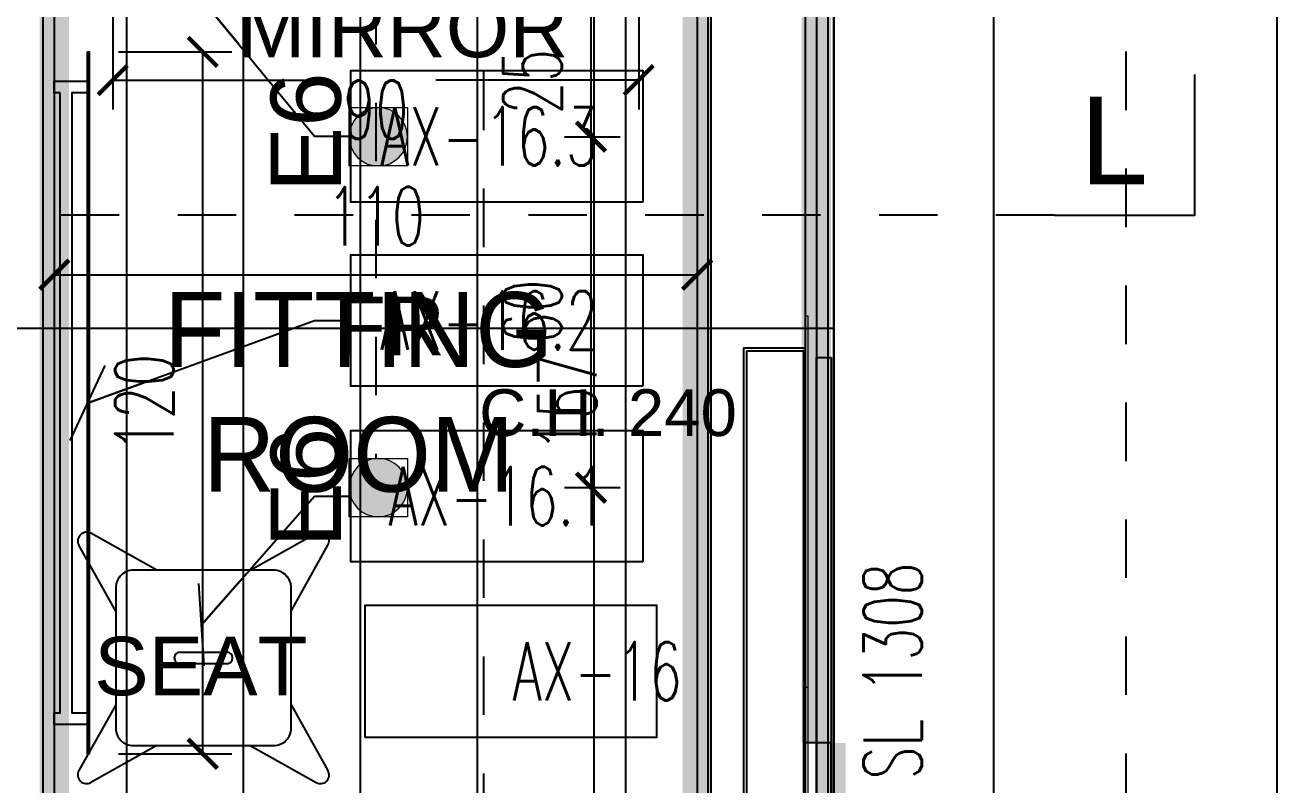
# Model space of a CAD drawing. Extents: x 214 to 401, y 14 to 126.
# Drawn here: x 317.885 to 320.027, y 86.44 to 87.74 of the extents above; entities that cross this region are included whole.
import ezdxf

# ---------------------------------------------------------------- set-up
doc = ezdxf.new("R2010")
doc.units = 0
doc.header["$LTSCALE"] = 0.25
doc.header["$MEASUREMENT"] = 0
for name, pattern in [('CONTINOUS', [0]), ('DASHDOT2', [0.5, 0.25, -0.125, 0, -0.125]), ('DOT2', [0.125, 0, -0.125]), ('PHANTOM2', [1.25, 0.625, -0.125, 0.125, -0.125, 0.125, -0.125])]:
    doc.linetypes.add(name, pattern=pattern)
doc.layers.get('0').update_dxf_attribs({"linetype": 'CONTINUOUS'})
doc.layers.get('DEFPOINTS').update_dxf_attribs({"linetype": 'CONTINUOUS'})
for name, color, linetype in [('ax-arredo piani', 2, 'CONTINUOUS'), ('ax-arredo piani rossi', 1, 'CONTINUOUS'), ('ax-arredo sez', 6, 'CONTINUOUS'), ('AX-QUOTE', 2, 'CONTINUOUS'), ('AXlogo', 6, 'CONTINUOUS'), ('floor-tiles', 11, 'CONTINUOUS'), ('MERCHANDISING', 11, 'CONTINUOUS'), ('RIFERIMENTI', 11, 'CONTINUOUS'), ('sezioni 02', 3, 'CONTINUOUS'), ('TESTI', 3, 'CONTINUOUS'), ('Urban', 6, 'CONTINUOUS')]:
    doc.layers.add(name, color=color, linetype=linetype)
for name, color, linetype, true_color in [('Col-LUMINOSO-PIA', 7, 'CONTINUOUS', 0xffd452), ('Col-urban-pia', 7, 'CONTINOUS', 0x878787), ('LD_axis', 7, 'DASHDOT2', 0x962eff), ('Sections', 92, 'CONTINUOUS', 0x00bd00)]:
    doc.layers.add(name, color=color, linetype=linetype, true_color=true_color)
doc.layers.add('LD_base', color=7, linetype='CONTINUOUS', lineweight=5, true_color=0x646464)
doc.layers.add('LD_light', color=7, linetype='CONTINUOUS', lineweight=5, true_color=0xf00000)
doc.layers.add('LD_quote', color=255, linetype='CONTINUOUS', lineweight=9)
doc.layers.add('LD_text', color=255, linetype='CONTINUOUS', lineweight=9)
doc.layers.add('quadro modello', color=7, linetype='CONTINUOUS', true_color=0xff531a, plot=False)
doc.layers.add('R-BORDER', color=7, linetype='PHANTOM2', true_color=0xdb0000, plot=False)
doc.styles.add('cart-inver', font='Arial.ttf')
doc.styles.add('HZDX', font='')
doc.styles.add('SIMPLEX', font='SIMPLEX.SHX', dxfattribs={"width": 0.65})
doc.styles.get("Standard").update_dxf_attribs({"font": 'Arial.ttf'})
doc.styles.get('HZDX').set_extended_font_data('DicotMedium')
doc.dimstyles.new('METRI', dxfattribs={"dimtxt": 0.2, "dimasz": 0.1, "dimexe": 0.1, "dimexo": 0.0625, "dimgap": 0.09, "dimtad": 1, "dimzin": 0, "dimdsep": 46, "dimtxsty": 'SIMPLEX', "dimblk": 'LINEET2S', "dimcen": 0.09, "dimdle": 0.1, "dimclrt": 3, "dimadec": 0, "dimazin": 0, "dimtfac": 1, "dimtix": 1, "dimtmove": 2, "dimatfit": 3, "dimldrblk": 'LINEET2S', "dimfxl": 1, "dimtolj": 1, "dimarcsym": 0})

# ---------------------------------------------------------------- blocks, each defined once
blk = doc.blocks.new('stool')
at = {"layer": 'ax-arredo piani'}
blk.add_lwpolyline([(-0.1203, -0.1493), (0.1197, -0.1493, 0.414214), (0.1497, -0.1193), (0.1497, 0.1207, 0.414214), (0.1197, 0.1507), (-0.1203, 0.1507, 0.414214), (-0.1503, 0.1207), (-0.1503, -0.1193, 0.414214)], format="xyb", close=True, dxfattribs=at)
at = {"layer": 'ax-arredo piani rossi'}
for p, q in [((-0.1503, 0.0807), (-0.2134, 0.1933)), ((-0.0803, 0.1507), (-0.193, 0.2138)), ((0.0797, 0.1507), (0.1924, 0.2138)), ((0.1497, 0.0807), (0.2128, 0.1933)), ((-0.0403, 0.0107), (0.0397, 0.0107)), ((0.0397, -0.0093), (-0.0403, -0.0093)), ((-0.1503, -0.0793), (-0.2134, -0.192)), ((0.1497, -0.0793), (0.2128, -0.192)), ((-0.0803, -0.1493), (-0.193, -0.2124)), ((0.0797, -0.1493), (0.1924, -0.2124))]:
    blk.add_line(p, q, dxfattribs=at)
for centre, radius, start, end in [((-0.2003, 0.2007), 0.015, 60.7543, 209.2457), ((0.1997, 0.2007), 0.015, 330.7543, 119.2457), ((-0.0403, 0.0007), 0.01, 90, 270), ((0.0397, 0.0007), 0.01, 270, 90), ((-0.2003, -0.1993), 0.015, 150.7543, 299.2457), ((0.1997, -0.1993), 0.015, 240.7543, 29.2457)]:
    blk.add_arc(centre, radius, start, end, dxfattribs=at)
blk = doc.blocks.new('_ArchTick')
at = {"color": 0, "linetype": 'ByBlock', "const_width": 0.15}
blk.add_lwpolyline([(-0.5, -0.5), (0.5, 0.5)], dxfattribs=at)
blk = doc.blocks.new('*D263')
at = {"layer": 'AX-QUOTE', "color": 0, "lineweight": -2, "transparency": 16777216}
for p, q in [((319.4482, 88.1103), (319.5916, 88.1103)), ((319.5416, 88.1103), (319.5416, 83.7309)), ((319.4482, 83.7309), (319.5916, 83.7309))]:
    blk.add_line(p, q, dxfattribs=at)
at = {"layer": 'DEFPOINTS', "color": 0, "transparency": 16777216}
for p in [(319.3982, 88.1103), (319.3982, 83.7309), (319.5416, 83.7309)]:
    blk.add_point(p, dxfattribs=at)
at = {"layer": 'AX-QUOTE', "color": 0, "lineweight": -2, "transparency": 16777216, "xscale": 0.05, "yscale": 0.05, "zscale": 0.05}
for p, rotation in [((319.5416, 88.1103), 90), ((319.5416, 83.7309), 270)]:
    blk.add_blockref('_ArchTick', p, dxfattribs=dict(at, rotation=rotation))
at = {"layer": 'AX-QUOTE', "color": 3, "transparency": 16777216, "insert": (319.6514, 85.9206), "char_height": 0.1, "attachment_point": 5, "rotation": 90, "style": 'SIMPLEX'}
blk.add_mtext('\\A1;438', dxfattribs=at)
blk = doc.blocks.new('*D312')
at = {"layer": 'AX-QUOTE', "color": 0, "lineweight": -2, "transparency": 16777216}
for p, q in [((317.9347, 87.6458), (317.9347, 87.2628)), ((319.0347, 87.6458), (319.0347, 87.2628)), ((317.9347, 87.3128), (319.0347, 87.3128))]:
    blk.add_line(p, q, dxfattribs=at)
at = {"layer": 'DEFPOINTS', "color": 0, "transparency": 16777216}
for p in [(317.9347, 87.6958), (319.0347, 87.6958), (319.0347, 87.3128)]:
    blk.add_point(p, dxfattribs=at)
at = {"layer": 'AX-QUOTE', "color": 0, "lineweight": -2, "transparency": 16777216, "xscale": 0.05, "yscale": 0.05, "zscale": 0.05, "rotation": 180}
blk.add_blockref('_ArchTick', (317.9347, 87.3128), dxfattribs=at)
at = {"layer": 'AX-QUOTE', "color": 0, "lineweight": -2, "transparency": 16777216, "xscale": 0.05, "yscale": 0.05, "zscale": 0.05}
blk.add_blockref('_ArchTick', (319.0347, 87.3128), dxfattribs=at)
at = {"layer": 'AX-QUOTE', "color": 3, "transparency": 16777216, "insert": (318.4847, 87.4128), "char_height": 0.1, "attachment_point": 5, "style": 'SIMPLEX'}
blk.add_mtext('\\A1;110', dxfattribs=at)
blk = doc.blocks.new('*D313')
at = {"layer": 'AX-QUOTE', "color": 0, "lineweight": -2, "transparency": 16777216}
for p, q in [((318.785, 87.8787), (318.9626, 87.8787)), ((318.9126, 86.3087), (318.9126, 87.8787)), ((318.785, 86.3087), (318.9626, 86.3087))]:
    blk.add_line(p, q, dxfattribs=at)
at = {"layer": 'DEFPOINTS', "color": 0, "transparency": 16777216}
for p in [(318.735, 87.8787), (318.9126, 87.8787), (318.735, 86.3087)]:
    blk.add_point(p, dxfattribs=at)
at = {"layer": 'AX-QUOTE', "color": 0, "lineweight": -2, "transparency": 16777216, "xscale": 0.05, "yscale": 0.05, "zscale": 0.05}
for p, rotation in [((318.9126, 87.8787), 90), ((318.9126, 86.3087), 270)]:
    blk.add_blockref('_ArchTick', p, dxfattribs=dict(at, rotation=rotation))
at = {"layer": 'AX-QUOTE', "color": 3, "transparency": 16777216, "insert": (318.8126, 87.0937), "char_height": 0.1, "attachment_point": 5, "rotation": 90, "style": 'SIMPLEX'}
blk.add_mtext('\\A1;157', dxfattribs=at)
blk = doc.blocks.new('*D327')
at = {"layer": 'AX-QUOTE', "color": 0, "lineweight": -2, "transparency": 16777216}
for p, q in [((318.0447, 87.6937), (318.2387, 87.6937)), ((318.1887, 86.4937), (318.1887, 87.6937)), ((318.0447, 86.4937), (318.2387, 86.4937))]:
    blk.add_line(p, q, dxfattribs=at)
at = {"layer": 'DEFPOINTS', "color": 0, "transparency": 16777216}
for p in [(317.9947, 87.6937), (318.1887, 87.6937), (317.9947, 86.4937)]:
    blk.add_point(p, dxfattribs=at)
at = {"layer": 'AX-QUOTE', "color": 0, "lineweight": -2, "transparency": 16777216, "xscale": 0.05, "yscale": 0.05, "zscale": 0.05}
for p, rotation in [((318.1887, 87.6937), 90), ((318.1887, 86.4937), 270)]:
    blk.add_blockref('_ArchTick', p, dxfattribs=dict(at, rotation=rotation))
at = {"layer": 'AX-QUOTE', "color": 3, "transparency": 16777216, "insert": (318.0887, 87.0937), "char_height": 0.1, "attachment_point": 5, "rotation": 90, "style": 'SIMPLEX'}
blk.add_mtext('\\A1;120', dxfattribs=at)
blk = doc.blocks.new('*D330')
at = {"layer": 'AX-QUOTE', "color": 0, "lineweight": -2, "transparency": 16777216}
for p, q in [((318.0347, 87.7987), (318.0347, 87.5955)), ((318.9347, 87.7987), (318.9347, 87.5955)), ((318.0347, 87.6455), (318.382, 87.6455)), ((318.9347, 87.6455), (318.5873, 87.6455))]:
    blk.add_line(p, q, dxfattribs=at)
at = {"layer": 'DEFPOINTS', "color": 0, "transparency": 16777216}
for p in [(318.0347, 87.8487), (318.9347, 87.8487), (318.0347, 87.6455)]:
    blk.add_point(p, dxfattribs=at)
at = {"layer": 'AX-QUOTE', "color": 0, "lineweight": -2, "transparency": 16777216, "xscale": 0.05, "yscale": 0.05, "zscale": 0.05, "rotation": 180}
blk.add_blockref('_ArchTick', (318.0347, 87.6455), dxfattribs=at)
at = {"layer": 'AX-QUOTE', "color": 0, "lineweight": -2, "transparency": 16777216, "xscale": 0.05, "yscale": 0.05, "zscale": 0.05}
blk.add_blockref('_ArchTick', (318.9347, 87.6455), dxfattribs=at)
at = {"layer": 'AX-QUOTE', "color": 3, "transparency": 16777216, "insert": (318.4847, 87.5951), "char_height": 0.1, "attachment_point": 5, "style": 'SIMPLEX'}
blk.add_mtext('\\A1;90', dxfattribs=at)
blk = doc.blocks.new('sp')
at = {"layer": 'LD_light'}
h = blk.add_hatch(color=256, dxfattribs=at)
h.dxf.hatch_style = 1
h.paths.add_polyline_path([(-6562.86, 2775.33, 1), (-6552.86, 2775.33, 1)])
blk.add_lwpolyline([(-6562.86, 2770.33), (-6552.86, 2770.33), (-6552.86, 2780.33), (-6562.86, 2780.33)], close=True, dxfattribs=at)
blk.add_circle((-6557.86, 2775.33), 5, dxfattribs=at)
blk = doc.blocks.new('*D383')
at = {"layer": 'DEFPOINTS', "color": 0, "transparency": 16777216}
for p in [(318.779, 87.7987, 0), (318.779, 87.5487, 0), (318.853, 87.5487)]:
    blk.add_point(p, dxfattribs=at)
at = {"layer": 'LD_quote', "color": 0, "lineweight": -2, "transparency": 16777216}
for p, q in [((318.829, 87.7987), (318.903, 87.7987)), ((318.853, 87.7987), (318.853, 87.5487)), ((318.829, 87.5487), (318.903, 87.5487))]:
    blk.add_line(p, q, dxfattribs=at)
at = {"layer": 'LD_quote', "color": 0, "lineweight": -2, "transparency": 16777216, "xscale": 0.05, "yscale": 0.05, "zscale": 0.05}
for p, rotation in [((318.853, 87.7987), 90), ((318.853, 87.5487), 270)]:
    blk.add_blockref('_ArchTick', p, dxfattribs=dict(at, rotation=rotation))
at = {"layer": 'LD_quote', "color": 3, "transparency": 16777216, "insert": (318.753, 87.6428), "char_height": 0.1, "attachment_point": 5, "rotation": 90, "style": 'SIMPLEX'}
blk.add_mtext('\\A1;{\\C256;25}', dxfattribs=at)
blk = doc.blocks.new('LINEET2S')
at = {"color": 5}
blk.add_line((0.5, 0.5), (-0.5, -0.5), dxfattribs=at)
blk.add_line((-1, 0), (0, 0))
blk = doc.blocks.new('*D384')
at = {"layer": 'DEFPOINTS', "color": 0, "transparency": 16777216}
for p in [(318.7578, 87.5487), (318.7578, 86.9487), (318.853, 86.9487)]:
    blk.add_point(p, dxfattribs=at)
at = {"layer": 'LD_quote', "color": 0, "lineweight": -2, "transparency": 16777216}
for p, q in [((318.8078, 87.5487), (318.903, 87.5487)), ((318.853, 87.5487), (318.853, 86.9487)), ((318.8078, 86.9487), (318.903, 86.9487))]:
    blk.add_line(p, q, dxfattribs=at)
at = {"layer": 'LD_quote', "color": 0, "lineweight": -2, "transparency": 16777216, "xscale": 0.05, "yscale": 0.05, "zscale": 0.05}
for p, rotation in [((318.853, 87.5487), 90), ((318.853, 86.9487), 270)]:
    blk.add_blockref('_ArchTick', p, dxfattribs=dict(at, rotation=rotation))
at = {"layer": 'LD_quote', "color": 3, "transparency": 16777216, "insert": (318.753, 87.2487), "char_height": 0.1, "attachment_point": 5, "rotation": 90, "style": 'SIMPLEX'}
blk.add_mtext('\\A1;60', dxfattribs=at)
blk = doc.blocks.new('DALIAN ASOM LIGHT')
at = {"layer": 'LD_base'}
for p, q in [((5.9132, 15.8398), (5.9132, 11.4904)), ((5.8942, 15.8208), (5.8942, 11.4904)), ((4.7845, 14.567), (4.6718, 14.6301)), ((4.9445, 14.567), (5.0571, 14.6301)), ((4.7145, 14.497), (4.6514, 14.6096)), ((5.0145, 14.497), (5.0776, 14.6096)), ((4.8245, 14.427), (4.9045, 14.427)), ((4.9045, 14.407), (4.8245, 14.407)), ((4.7145, 14.337), (4.6514, 14.2243)), ((5.0145, 14.337), (5.0776, 14.2243)), ((4.7845, 14.267), (4.6718, 14.2039)), ((4.9445, 14.267), (5.0571, 14.2039))]:
    blk.add_line(p, q, dxfattribs=at)
blk.add_lwpolyline([(5.9432, 11.4904), (5.9432, 15.8698)], dxfattribs=at)
for points in [[(4.5902, 15.6382), (4.6092, 15.6382), (4.6092, 14.0682), (4.5902, 14.0682)], [(5.7282, 15.6382), (5.7092, 15.6382), (5.7092, 14.0492), (5.7282, 14.0492)], [(4.6662, 15.4532), (4.6692, 15.4532), (4.6692, 14.2532), (4.6662, 14.2532)], [(4.6192, 15.3832), (4.6092, 15.3832), (4.6092, 15.4032), (4.6662, 15.4032), (4.6662, 15.3832), (4.6392, 15.3832), (4.6392, 14.3232), (4.6662, 14.3232), (4.6662, 14.3032), (4.6092, 14.3032), (4.6092, 14.3232), (4.6192, 14.3232)], [(5.9382, 14.9308), (5.9382, 12.3993), (5.9132, 12.3993), (5.9132, 14.9308)], [(5.9382, 14.2717), (5.8942, 14.2717), (5.8942, 13.9055), (5.9382, 13.9055)]]:
    blk.add_lwpolyline(points, close=True, dxfattribs=at)
at = {"layer": 'LD_base', "elevation": 0}
for points in [[(5.8942, 12.3801), (5.7892, 12.3801), (5.7892, 14.9473), (5.8942, 14.9473)], [(5.8942, 12.3851), (5.7942, 12.3851), (5.7942, 14.9423), (5.8942, 14.9423)]]:
    blk.add_lwpolyline(points, dxfattribs=at)
blk.add_lwpolyline([(5.8912, 14.9423), (5.8912, 12.3851), (5.8942, 12.3851), (5.8942, 14.9423)], close=True, dxfattribs=at)
at = {"layer": 'LD_base'}
blk.add_lwpolyline([(4.7445, 14.267), (4.9845, 14.267, 0.414214), (5.0145, 14.297), (5.0145, 14.537, 0.414214), (4.9845, 14.567), (4.7445, 14.567, 0.414214), (4.7145, 14.537), (4.7145, 14.297, 0.414214)], format="xyb", close=True, dxfattribs=at)
for centre, radius, start, end in [((4.6645, 14.617), 0.015, 60.7543, 209.2457), ((5.0645, 14.617), 0.015, 330.7543, 119.2457), ((4.8245, 14.417), 0.01, 90, 270), ((4.9045, 14.417), 0.01, 270, 90), ((4.6645, 14.217), 0.015, 150.7543, 299.2457), ((5.0645, 14.217), 0.015, 240.7543, 29.2457)]:
    blk.add_arc(centre, radius, start, end, dxfattribs=at)

msp = doc.modelspace()

# ---------------------------------------------------------------- linework, layer by layer
at = {"layer": 'ax-arredo piani'}
for points in [[(317.99165, 87.69368), (317.99465, 87.69368), (317.99465, 86.49368), (317.99165, 86.49368)], [(317.94465, 87.62368), (317.93465, 87.62368), (317.93465, 87.64368), (317.99165, 87.64368), (317.99165, 87.62368), (317.96465, 87.62368), (317.96465, 86.56368), (317.99165, 86.56368), (317.99165, 86.54368), (317.93465, 86.54368), (317.93465, 86.56368), (317.94465, 86.56368)]]:
    msp.add_lwpolyline(points, close=True, dxfattribs=at)
at = {"layer": 'ax-arredo piani rossi'}
msp.add_lwpolyline([(319.26865, 83.73088), (319.26865, 88.11028)], dxfattribs=at)
at = {"layer": 'ax-arredo sez', "elevation": 0}
for points in [[(319.21965, 84.62064), (319.11465, 84.62064), (319.11465, 87.18785), (319.21965, 87.18785)], [(319.21965, 84.62564), (319.11965, 84.62564), (319.11965, 87.18285), (319.21965, 87.18285)]]:
    msp.add_lwpolyline(points, dxfattribs=at)
at = {"layer": 'AXlogo', "color": 1}
msp.add_lwpolyline([(319.26365, 87.17134), (319.26365, 84.63982), (319.23865, 84.63982), (319.23865, 87.17134)], close=True, dxfattribs=at)
at = {"layer": 'Col-LUMINOSO-PIA', "const_width": 0.05}
msp.add_lwpolyline([(319.26365, 86.5122), (319.26365, 86.14605)], dxfattribs=at)
at = {"layer": 'Col-urban-pia', "const_width": 0.05}
for points in [[(319.23865, 86.5122), (319.23865, 88.08028)], [(318.22865, 86.30868), (317.93465, 86.30868), (317.93465, 87.87868)], [(319.03465, 87.87868), (319.03465, 86.31168)]]:
    msp.add_lwpolyline(points, dxfattribs=at)
at = {"layer": 'floor-tiles'}
for p, q in [((318.05865, 77.32088), (318.05865, 88.12088)), ((318.25865, 77.32088), (318.25865, 88.12088)), ((318.45865, 77.38855), (318.45865, 88.12088)), ((318.65865, 77.58913), (318.65865, 88.12088)), ((318.85865, 77.7897), (318.85865, 88.12088)), ((319.05865, 77.99028), (319.05865, 88.12088)), ((319.25865, 83.33088), (319.25865, 88.12088)), ((319.26865, 87.22088), (307.01865, 87.22088))]:
    msp.add_line(p, q, dxfattribs=at)
msp.add_lwpolyline([(312.65865, 88.12088), (312.65865, 88.07088), (314.47865, 88.07088), (314.47866, 88.12088), (319.25805, 88.12088), (319.26865, 88.11028), (319.26865, 83.33088)], dxfattribs=at)
at = {"layer": 'LD_axis'}
msp.add_line((318.48465, 87.80668), (318.48465, 86.99868), dxfattribs=at)
at = {"layer": 'LD_light'}
for points in [[(319.21965, 87.24164), (319.21965, 85.93364), (319.22465, 85.93364), (319.22465, 87.24164)], [(319.21965, 86.60668), (319.21965, 85.29868), (319.22465, 85.29868), (319.22465, 86.60668)]]:
    msp.add_lwpolyline(points, close=True, dxfattribs=at)
at = {"layer": 'quadro modello'}
msp.add_lwpolyline([(305.85095, 89.94409), (320.02666, 89.94409), (320.02666, 71.56662), (305.85095, 71.56662)], close=True, dxfattribs=at)
at = {"layer": 'R-BORDER'}
msp.add_lwpolyline([(306.96865, 74.42065), (306.96865, 88.12088), (319.26865, 88.12088), (319.26865, 78.20088), (313.32541, 72.24052, 0.0711546), (306.96865, 74.42065, 0.9122584)], format="xyb", dxfattribs=at)
at = {"layer": 'RIFERIMENTI'}
for points in [[(318.94191, 87.4369), (318.44191, 87.4369), (318.44191, 87.6619), (318.94191, 87.6619)], [(318.94191, 87.12197), (318.44191, 87.12197), (318.44191, 87.34697), (318.94191, 87.34697)], [(318.94191, 86.82154), (318.44191, 86.82154), (318.44191, 87.04654), (318.94191, 87.04654)], [(318.46578, 86.52219), (318.96578, 86.52219), (318.96578, 86.74719), (318.46578, 86.74719)]]:
    msp.add_lwpolyline(points, close=True, dxfattribs=at)
at = {"layer": 'Sections', "linetype": 'DOT2'}
for points in [[(313.81802, 72.02642), (319.76865, 77.9942), (319.76865, 88.12088)], [(318.66881, 88.06004), (318.66881, 83.38569), (318.66881, 83.38569)], [(319.64587, 87.41464), (317.72161, 87.41464), (317.72161, 87.41464)]]:
    msp.add_lwpolyline(points, dxfattribs=at)
at = {"layer": 'Sections'}
msp.add_lwpolyline([(319.64587, 87.41464), (319.8862, 87.41464), (319.8862, 87.65497)], dxfattribs=at)
at = {"layer": 'sezioni 02'}
msp.add_lwpolyline([(319.26365, 86.5122), (319.21965, 86.5122), (319.21965, 86.14605), (319.26365, 86.14605)], close=True, dxfattribs=at)
at = {"layer": 'Urban'}
for p, q in [((319.23865, 88.08028), (319.23865, 83.73089)), ((319.21965, 88.06128), (319.21965, 83.73089))]:
    msp.add_line(p, q, dxfattribs=at)
for points in [[(317.91565, 87.87868), (317.93465, 87.87868), (317.93465, 86.30868), (317.91565, 86.30868)], [(319.05365, 87.87868), (319.03465, 87.87868), (319.03465, 86.28968), (319.05365, 86.28968)]]:
    msp.add_lwpolyline(points, close=True, dxfattribs=at)
at = {"layer": 'Urban', "elevation": 0}
msp.add_lwpolyline([(319.21665, 87.18285), (319.21665, 84.62564), (319.21965, 84.62564), (319.21965, 87.18285)], close=True, dxfattribs=at)

# ---------------------------------------------------------------- block references
at = {"layer": 'ax-arredo piani'}
msp.add_blockref('stool', (318.19018, 86.65681), dxfattribs=at)
at = {"layer": 'LD_base'}
msp.add_blockref('DALIAN ASOM LIGHT', (313.32541, 72.24052), dxfattribs=at)
at = {"layer": 'LD_light', "xscale": -0.01, "yscale": 0.01, "zscale": 0.01, "rotation": 90}
for p in [(346.2424, 21.97008), (346.2424, 21.37008)]:
    msp.add_blockref('sp', p, dxfattribs=at)

# ---------------------------------------------------------------- texts
at = {"layer": 'LD_light', "lineweight": 30, "insert": (319.36919, 86.44996), "char_height": 0.1, "width": 1.249546, "attachment_point": 4, "rotation": 90, "style": 'SIMPLEX'}
msp.add_mtext('SL 1308 ', dxfattribs=at)
at = {"layer": 'LD_text', "char_height": 0.12, "attachment_point": 1, "rotation": 90}
for insert in [(318.30498, 87.45378, 0), (318.30498, 86.84614, 0)]:
    msp.add_mtext_dynamic_manual_height_columns('E6', width=0.3836567, gutter_width=17.5, heights=[0], dxfattribs=dict(at, insert=insert))
at = {"layer": 'MERCHANDISING', "insert": (318.45544, 87.28299), "char_height": 0.128, "width": 2.328512, "attachment_point": 2, "style": 'HZDX'}
msp.add_mtext('FITTING\\PROOM', dxfattribs=at)
at = {"layer": 'RIFERIMENTI', "char_height": 0.1, "width": 0.5824454, "style": 'SIMPLEX'}
for s, insert, attachment_point in [('\\pi0.093127;AX-16.3', (318.39938, 87.49941), 7), ('\\pi0.093127;AX-16.2', (318.39938, 87.18448), 7), ('\\pi0.10706;AX-16.1', (318.39938, 86.98403), 1), ('AX-16', (319.00831, 86.68468), 3)]:
    msp.add_mtext(s, dxfattribs=dict(at, insert=insert, attachment_point=attachment_point))
at = {"layer": 'Sections', "insert": (319.68987, 87.61733), "char_height": 0.15, "width": 1.1575076, "attachment_point": 1, "style": 'cart-inver'}
msp.add_mtext('L', dxfattribs=at)
at = {"layer": 'TESTI', "style": 'cart-inver'}
for s, insert, char_height, width, attachment_point in [('MIRROR', (318.24772, 87.78466), 0.1, 1.1575076, 1), ('FR', (318.41686, 87.27504), 0.1, 1.1575076, 1), ('C.H. 240', (319.10261, 87.11693), 0.08, 1.1575076, 3), ('SEAT', (318.00299, 86.6936), 0.1, 1.1075076, 1)]:
    msp.add_mtext(s, dxfattribs=dict(at, insert=insert, char_height=char_height, width=width, attachment_point=attachment_point))

# ---------------------------------------------------------------- dimensions: what is measured, and where the dimension line sits
at = {"layer": 'AX-QUOTE'}
dim = msp.add_linear_dim(base=(319.5416, 83.73088), p1=(319.39825, 88.11028), p2=(319.39825, 83.73088), angle=270, dimstyle='METRI', override={"dimtxt": 0.1, "dimasz": 0.05, "dimexe": 0.05, "dimexo": 0.05, "dimgap": 0.05, "dimdec": 0, "dimlfac": 100, "dimzin": 8, "dimblk": 'ArchTick', "dimdle": 0}, dxfattribs=at)
dim.commit()
dim.dimension.update_dxf_attribs({"geometry": '*D263', "text_midpoint": (319.65138, 85.92058), "dimtype": 161})
for base, p1, p2, picture, middle in [((318.91258, 87.87868), (318.735, 86.30868), (318.735, 87.87868), '*D313', (318.81258, 87.09368)), ((318.1887, 87.69368), (317.99465, 86.49368), (317.99465, 87.69368), '*D327', (318.0887, 87.09368))]:
    dim = msp.add_linear_dim(base=base, p1=p1, p2=p2, angle=90, dimstyle='METRI', override={"dimtxt": 0.1, "dimasz": 0.05, "dimexe": 0.05, "dimexo": 0.05, "dimgap": 0.05, "dimlfac": 100, "dimzin": 8, "dimblk": 'ArchTick', "dimdle": 0}, dxfattribs=at)
    dim.commit()
    dim.dimension.update_dxf_attribs({"geometry": picture, "text_midpoint": middle})
dim = msp.add_linear_dim(base=(318.03465, 87.6455), p1=(318.93465, 87.84868), p2=(318.03465, 87.84868), dimstyle='METRI', override={"dimtxt": 0.1, "dimasz": 0.05, "dimexe": 0.05, "dimexo": 0.05, "dimgap": 0.05, "dimlfac": 100, "dimzin": 8, "dimblk": 'ArchTick', "dimdle": 0}, dxfattribs=at)
dim.commit()
dim.dimension.update_dxf_attribs({"geometry": '*D330', "text_midpoint": (318.48465, 87.59514), "dimtype": 160})
dim = msp.add_linear_dim(base=(319.03465, 87.31277), p1=(317.93465, 87.6958), p2=(319.03465, 87.6958), dimstyle='METRI', override={"dimtxt": 0.1, "dimasz": 0.05, "dimexe": 0.05, "dimexo": 0.05, "dimgap": 0.05, "dimlfac": 100, "dimzin": 8, "dimblk": 'ArchTick', "dimdle": 0}, dxfattribs=at)
dim.commit()
dim.dimension.update_dxf_attribs({"geometry": '*D312', "text_midpoint": (318.48465, 87.41277)})
at = {"layer": 'LD_quote'}
dim = msp.add_linear_dim(base=(318.85302, 87.54868, 0), p1=(318.779, 87.79868), p2=(318.779, 87.54868), angle=270, text='{\\C256;<>}', dimstyle='METRI', override={"dimtxt": 0.1, "dimasz": 0.05, "dimexe": 0.05, "dimexo": 0.05, "dimgap": 0.05, "dimlfac": 100, "dimzin": 8, "dimblk": 'ArchTick', "dimblk1": 'ArchTick', "dimblk2": 'LINEET2S', "dimdle": 0}, dxfattribs=at)
dim.commit()
dim.dimension.update_dxf_attribs({"geometry": '*D383', "text_midpoint": (318.75302, 87.64285, 0), "dimtype": 160})
dim = msp.add_linear_dim(base=(318.85302, 86.94868, 0), p1=(318.75781, 87.54868, 0), p2=(318.75781, 86.94868, 0), angle=270, dimstyle='METRI', override={"dimtxt": 0.1, "dimasz": 0.05, "dimexe": 0.05, "dimexo": 0.05, "dimgap": 0.05, "dimlfac": 100, "dimzin": 8, "dimblk": 'ArchTick', "dimblk1": 'ArchTick', "dimblk2": 'LINEET2S', "dimdle": 0}, dxfattribs=at)
dim.commit()
dim.dimension.update_dxf_attribs({"geometry": '*D384', "text_midpoint": (318.75302, 87.24868, 0)})

# ---------------------------------------------------------------- leaders
at = {"layer": 'RIFERIMENTI', "color": 2}
for points in [[(318.1868, 87.78426), (318.37993, 87.5494), (318.44191, 87.5494)], [(317.99165, 87.09319), (318.37993, 87.23447), (318.44191, 87.23447)], [(318.1868, 86.71432), (318.37993, 86.93404), (318.44191, 86.93404)]]:
    msp.add_leader(points, dimstyle='METRI', override={"dimtxt": 0.1, "dimexe": 0.05, "dimexo": 0.05, "dimgap": 0.05, "dimlfac": 100, "dimzin": 8, "dimdle": 0}, dxfattribs=at)

doc.saveas('drawing.dxf')
